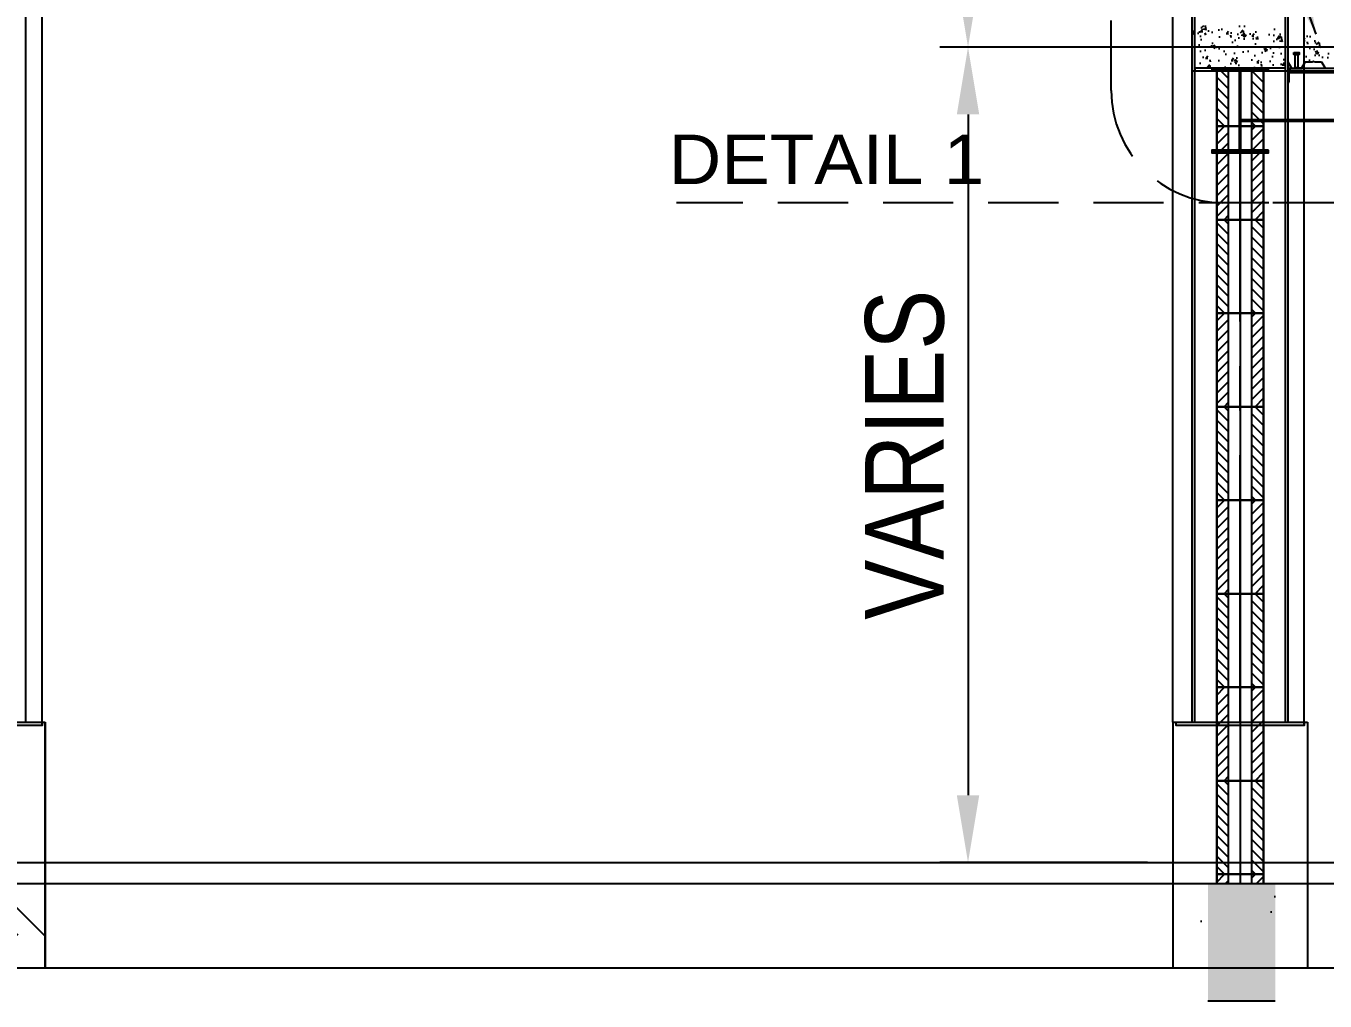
# Model space of a CAD drawing. Header units: millimetres. Extents: x 2148 to 2681, y 758 to 986.
# Drawn here: x 2229.727 to 2234.358, y 784.408 to 787.884 of the extents above; entities that cross this region are included whole.
import ezdxf

# ---------------------------------------------------------------- set-up
doc = ezdxf.new("R2010")
doc.units = ezdxf.units.MM
doc.linetypes.add('$0$HIDDEN', pattern=[0.375, 0.25, -0.125])
doc.linetypes.add('CENTER2', pattern=[28.575, 19.05, -3.175, 3.175, -3.175])
for name, color, linetype in [('0.2', 10, 'Continuous'), ('4CO', 4, 'Continuous'), ('contrucion line05', 86, 'Continuous'), ('D', 1, 'Continuous'), ('ELAYOUT', 4, 'Continuous'), ('HATCH', 8, 'Continuous'), ('Layer1', 5, 'Continuous')]:
    doc.layers.add(name, color=color, linetype=linetype)
doc.layers.add('0.3', color=160, linetype='Continuous', lineweight=30)
doc.styles.add('ARIALNW', font='ARIALN.TTF')
doc.styles.add('MMTX$0$ESMX$0$X-OPTA1D', font='x-opta1d')
doc.dimstyles.new('DIM 200', dxfattribs={"dimtxt": 0.36, "dimasz": 0.35, "dimexe": 0.1, "dimexo": 0, "dimgap": 0.08, "dimtad": 1, "dimlfac": 2, "dimrnd": 0.005, "dimzin": 1, "dimdsep": 46, "dimtxsty": 'ARIALNW', "dimcen": 0.09, "dimclrd": 6, "dimclre": 6, "dimclrt": 13, "dimadec": 0, "dimazin": 0, "dimtfac": 1, "dimtofl": 0, "dimtmove": 2, "dimatfit": 3, "dimfxl": 1, "dimtolj": 1, "dimtzin": 0, "dimarcsym": 0})
pattern_1 = [(50, (202.00182, -748.86989), (0.0910923345, -0.0079695428), [0.009525, -0.104775]), (355, (202.00182, -748.86989), (-0.017621413, 0.0955283214), [0.00762, -0.08382]), (100.451, (202.00941, -748.870555), (0.0734712508, 0.087558344), [0.008095, -0.089045]), (46.1842, (202.00182, -748.84449), (0.1355395204, -0.021021164), [0.0142875, -0.1571625]), (96.6356, (202.01311, -748.84624), (0.118702117, 0.123712778), [0.0121425, -0.1335675]), (351.184, (202.00182, -748.84449), (0.118702303, 0.123712559), [0.01143, -0.12573]), (21, (202.01452, -748.85084), (0.07580744, -0.0511327593), [0.009525, -0.104775]), (326, (202.01452, -748.85084), (0.0309010142, 0.092093983), [0.00762, -0.08382]), (71.4514, (202.02084, -748.8551), (0.1067082454, 0.040961429), [0.008095, -0.089045]), (37.5, (202.00182, -748.86989), (0.00154430163, 0.04227751944), [0, -0.082804, 0, -0.08509, 0, -0.0841375]), (7.5, (202.00182, -748.86989), (0.03340983126, 0.0500902874), [0, -0.048514, 0, -0.080899, 0, -0.0320675]), (327.5, (201.973498, -748.86989), (0.0677952976, -0.002864372), [0, -0.03175, 0, -0.09906, 0, -0.131445]), (317.5, (201.9608, -748.86989), (0.0740645907, 0.0127132455), [0, -0.041275, 0, -0.065786, 0, -0.093345])]

# ---------------------------------------------------------------- blocks, each defined once
blk = doc.blocks.new('*D2244')
at = {"layer": 'D', "color": 6, "lineweight": -2, "transparency": 16777216}
for p, q in [((2235.1103, 789.5351), (2232.9857, 789.5351)), ((2233.0857, 788.0492), (2233.0857, 789.2951)), ((2235.1103, 787.8092), (2232.9857, 787.8092))]:
    blk.add_line(p, q, dxfattribs=at)
at = {"layer": 'D', "color": 6, "transparency": 16777216}
for points in [[(2233.0457, 789.2951), (2233.1257, 789.2951), (2233.0857, 789.5351)], [(2233.0457, 788.0492), (2233.1257, 788.0492), (2233.0857, 787.8092)]]:
    blk.add_solid(points, dxfattribs=at)
at = {"layer": 'Defpoints', "color": 0, "transparency": 16777216}
for p in [(2233.0857, 789.5351), (2235.1103, 789.5351, 0), (2235.1103, 787.8092, 0)]:
    blk.add_point(p, dxfattribs=at)
at = {"layer": 'D', "color": 13, "transparency": 16777216, "insert": (2232.8218, 788.8099), "char_height": 0.28, "attachment_point": 5, "rotation": 90, "style": 'ARIALNW'}
blk.add_mtext('\\A1;3.45', dxfattribs=at)
blk = doc.blocks.new('*D2245')
at = {"layer": 'D', "color": 6, "lineweight": -2, "transparency": 16777216}
for p, q in [((2233.5554, 787.8092), (2232.9857, 787.8092)), ((2233.0857, 787.5692), (2233.0857, 785.1421)), ((2233.725, 784.9021), (2232.9857, 784.9021))]:
    blk.add_line(p, q, dxfattribs=at)
at = {"layer": 'D', "color": 6, "transparency": 16777216}
for points in [[(2233.0457, 787.5692), (2233.1257, 787.5692), (2233.0857, 787.8092)], [(2233.0457, 785.1421), (2233.1257, 785.1421), (2233.0857, 784.9021)]]:
    blk.add_solid(points, dxfattribs=at)
at = {"layer": 'Defpoints', "color": 0, "transparency": 16777216}
for p in [(2233.5554, 787.8092), (2233.0857, 784.9021), (2233.725, 784.9021, 0)]:
    blk.add_point(p, dxfattribs=at)
at = {"layer": 'D', "color": 13, "transparency": 16777216, "insert": (2232.8608, 786.3557), "char_height": 0.28, "attachment_point": 5, "rotation": 90, "style": 'ARIALNW'}
blk.add_mtext('\\A1;VARIES', dxfattribs=at)

msp = doc.modelspace()

# ---------------------------------------------------------------- hatches: boundary and pattern name
at = {"layer": 'contrucion line05', "ltscale": 0.5}
h = msp.add_hatch(dxfattribs=at)
h.set_pattern_fill('ANSI31', color=256, scale=0.208333, style=0)
h.set_pattern_definition([(315, (2195.799888, 785.842262), (-0.018414239, -0.018414239), [])])
h.paths.add_polyline_path([(2234.0140687, 787.7242341), (2233.972402, 787.7242341), (2233.972402, 787.5271405), (2234.0140687, 787.5271405)])
h.paths.add_polyline_path([(2234.1390687, 787.7242341), (2234.097402, 787.7242341), (2234.097402, 787.5271405), (2234.1390687, 787.5271405)])
h = msp.add_hatch(dxfattribs=at)
h.set_pattern_fill('ANSI31', color=256, scale=0.208333, style=0)
h.set_pattern_definition([(45, (2195.799888, 789.21202), (-0.018414239, 0.018414239), [])])
h.paths.add_polyline_path([(2234.097402, 787.441794), (2234.1390687, 787.441794), (2234.1390687, 787.5271405), (2234.097402, 787.5271405)])
h.paths.add_polyline_path([(2234.1390687, 787.431794), (2234.097402, 787.431794), (2234.097402, 787.1938071), (2234.1390687, 787.1938071)])
h.paths.add_polyline_path([(2233.972402, 787.441794), (2234.0140687, 787.441794), (2234.0140687, 787.5271405), (2233.972402, 787.5271405)])
h.paths.add_polyline_path([(2234.0140687, 787.431794), (2233.972402, 787.431794), (2233.972402, 787.1938071), (2234.0140687, 787.1938071)])
h = msp.add_hatch(dxfattribs=at)
h.set_pattern_fill('ANSI31', color=256, scale=0.208333, style=0)
h.set_pattern_definition([(315, (2195.799888, 785.175595), (-0.018414239, -0.018414239), [])])
h.paths.add_polyline_path([(2234.0140687, 786.8604738), (2233.972402, 786.8604738), (2233.972402, 787.1938071), (2234.0140687, 787.1938071)])
h.paths.add_polyline_path([(2234.1390687, 786.8604738), (2234.097402, 786.8604738), (2234.097402, 787.1938071), (2234.1390687, 787.1938071)])
h = msp.add_hatch(dxfattribs=at)
h.set_pattern_fill('ANSI31', color=256, scale=0.208333, style=0)
h.set_pattern_definition([(45, (2195.799888, 788.545352), (-0.018414239, 0.018414239), [])])
h.paths.add_polyline_path([(2234.0140687, 786.8604738), (2233.972402, 786.8604738), (2233.972402, 786.5271405), (2234.0140687, 786.5271405)])
h.paths.add_polyline_path([(2234.1390687, 786.8604738), (2234.097402, 786.8604738), (2234.097402, 786.5271405), (2234.1390687, 786.5271405)])
h = msp.add_hatch(dxfattribs=at)
h.set_pattern_fill('ANSI31', color=256, scale=0.208333, style=0)
h.set_pattern_definition([(315, (2195.799888, 784.508929), (-0.018414239, -0.018414239), [])])
h.paths.add_polyline_path([(2234.0140687, 786.1938071), (2233.972402, 786.1938071), (2233.972402, 786.5271405), (2234.0140687, 786.5271405)])
h.paths.add_polyline_path([(2234.1390687, 786.1938071), (2234.097402, 786.1938071), (2234.097402, 786.5271405), (2234.1390687, 786.5271405)])
h = msp.add_hatch(dxfattribs=at)
h.set_pattern_fill('ANSI31', color=256, scale=0.208333, style=0)
h.set_pattern_definition([(45, (2195.799888, 787.878686), (-0.018414239, 0.018414239), [])])
h.paths.add_polyline_path([(2234.0140687, 786.1938071), (2233.972402, 786.1938071), (2233.972402, 785.8604738), (2234.0140687, 785.8604738)])
h.paths.add_polyline_path([(2234.1390687, 786.1938071), (2234.097402, 786.1938071), (2234.097402, 785.8604738), (2234.1390687, 785.8604738)])
h = msp.add_hatch(dxfattribs=at)
h.set_pattern_fill('ANSI31', color=256, scale=0.208333, style=0)
h.set_pattern_definition([(315, (2195.799888, 783.842262), (-0.018414239, -0.018414239), [])])
h.paths.add_polyline_path([(2234.0140687, 785.5271405), (2233.972402, 785.5271405), (2233.972402, 785.8604738), (2234.0140687, 785.8604738)])
h.paths.add_polyline_path([(2234.1390687, 785.5271405), (2234.097402, 785.5271405), (2234.097402, 785.8604738), (2234.1390687, 785.8604738)])
h = msp.add_hatch(dxfattribs=at)
h.set_pattern_fill('ANSI31', color=256, scale=0.208333, style=0)
h.set_pattern_definition([(45, (2195.799888, 787.21202), (-0.018414239, 0.018414239), [])])
h.paths.add_polyline_path([(2234.0140687, 785.5271405), (2233.972402, 785.5271405), (2233.972402, 785.1938071), (2234.0140687, 785.1938071)])
h.paths.add_polyline_path([(2234.1390687, 785.5271405), (2234.097402, 785.5271405), (2234.097402, 785.1938071), (2234.1390687, 785.1938071)])
h = msp.add_hatch(dxfattribs=at)
h.set_pattern_fill('ANSI31', color=256, scale=0.208333, style=0)
h.set_pattern_definition([(315, (2195.799888, 783.175595), (-0.018414239, -0.018414239), [])])
h.paths.add_polyline_path([(2234.0140687, 784.8604738), (2233.972402, 784.8604738), (2233.972402, 785.1938071), (2234.0140687, 785.1938071)])
h.paths.add_polyline_path([(2234.1390687, 784.8604738), (2234.097402, 784.8604738), (2234.097402, 785.1938071), (2234.1390687, 785.1938071)])
h = msp.add_hatch(dxfattribs=at)
h.set_pattern_fill('ANSI31', color=256, scale=0.208333, style=0)
h.set_pattern_definition([(45, (2195.799888, 786.545352), (-0.018414239, 0.018414239), [])])
h.paths.add_polyline_path([(2233.972402, 784.8271405), (2234.0140687, 784.8271405), (2234.0140687, 784.8604738), (2233.972402, 784.8604738)])
h.paths.add_polyline_path([(2234.097402, 784.8271405), (2234.1390687, 784.8271405), (2234.1390687, 784.8604738), (2234.097402, 784.8604738)])
at = {"layer": 'D'}
h = msp.add_hatch(dxfattribs=at)
h.set_pattern_fill('AR-CONC', color=256, scale=0.0005, style=0)
h.set_pattern_definition(pattern_1)
h.paths.add_polyline_path([(2234.2172252, 787.7342341), (2234.2172252, 787.8858163), (2233.8942455, 787.8858163), (2233.8942455, 787.7342341)])
h.paths.add_polyline_path([(2233.8842455, 787.7242341), (2233.8942455, 787.7242341), (2233.8942455, 787.7342341), (2233.8942455, 787.8858163), (2233.8842455, 787.8858163)])
h = msp.add_hatch(dxfattribs=at)
h.set_pattern_fill('AR-CONC', color=256, scale=0.0005, style=0)
h.set_pattern_definition(pattern_1)
h.paths.add_polyline_path([(2235.447265, 787.7892088), (2235.4662718, 787.7892088), (2235.4662718, 787.7831556), (2235.4616749, 787.7831556), (2235.4616749, 787.7342341), (2235.4749042, 787.7342341), (2235.4877647, 787.7564055), (2235.5127647, 787.7564055), (2235.5170781, 787.7587541), (2235.5213914, 787.7564055), (2235.5463914, 787.7564055), (2235.5592519, 787.7342341), (2235.5741099, 787.7342341), (2235.5770815, 787.7375121), (2235.5800531, 787.7342341), (2235.5949111, 787.7342341), (2235.6077716, 787.7564055), (2235.6327716, 787.7564055), (2235.637085, 787.7587541), (2235.6413983, 787.7564055), (2235.6663983, 787.7564055), (2235.6792588, 787.7342341), (2235.6941168, 787.7342341), (2235.6970884, 787.7375121), (2235.70006, 787.7342341), (2235.714918, 787.7342341), (2235.7277785, 787.7564055), (2235.7293163, 787.7564055), (2235.7293163, 787.8092341), (2234.345298, 787.8092341, 0.209109325), (2234.2843997, 787.8828673), (2234.2843997, 787.7507235), (2234.2876955, 787.7564055), (2234.3126955, 787.7564055), (2234.3170089, 787.7587541), (2234.3213222, 787.7564055), (2234.3463222, 787.7564055), (2234.3591827, 787.7342341), (2234.3740407, 787.7342341), (2234.3770123, 787.7375121), (2234.3799839, 787.7342341), (2234.3948419, 787.7342341), (2234.4077024, 787.7564055), (2234.4327024, 787.7564055), (2234.4370158, 787.7587541), (2234.4413292, 787.7564055), (2234.4663292, 787.7564055), (2234.4791897, 787.7342341), (2234.4940477, 787.7342341), (2234.4970193, 787.7375121), (2234.4999909, 787.7342341), (2234.5148489, 787.7342341), (2234.5277094, 787.7564055), (2234.5527094, 787.7564055), (2234.5570227, 787.7587541), (2234.5613361, 787.7564055), (2234.5863361, 787.7564055), (2234.5991966, 787.7342341), (2234.6121883, 787.7342341), (2234.6121883, 787.7831556), (2234.6072165, 787.7831556), (2234.6072165, 787.7892088), (2234.6262234, 787.7892088), (2234.6262234, 787.7831556), (2234.6216264, 787.7831556), (2234.6216264, 787.7342341), (2234.6348558, 787.7342341), (2234.6477163, 787.7564055), (2234.6727163, 787.7564055), (2234.6770296, 787.7587541), (2234.681343, 787.7564055), (2234.706343, 787.7564055), (2234.7192035, 787.7342341), (2234.7340615, 787.7342341), (2234.7370331, 787.7375121), (2234.7400047, 787.7342341), (2234.7548627, 787.7342341), (2234.7677232, 787.7564055), (2234.7927232, 787.7564055), (2234.7970366, 787.7587541), (2234.8013499, 787.7564055), (2234.8263499, 787.7564055), (2234.8392104, 787.7342341), (2234.8540684, 787.7342341), (2234.85704, 787.7375121), (2234.8600116, 787.7342341), (2234.8748696, 787.7342341), (2234.8877301, 787.7564055), (2234.9127301, 787.7564055), (2234.9170435, 787.7587541), (2234.9213568, 787.7564055), (2234.9463568, 787.7564055), (2234.9592173, 787.7342341), (2234.972209, 787.7342341), (2234.972209, 787.7831556), (2234.9672373, 787.7831556), (2234.9672373, 787.7892088), (2234.9862441, 787.7892088), (2234.9862441, 787.7831556), (2234.9816472, 787.7831556), (2234.9816472, 787.7342341), (2234.9948765, 787.7342341), (2235.007737, 787.7564055), (2235.032737, 787.7564055), (2235.0370504, 787.7587541), (2235.0413637, 787.7564055), (2235.0663637, 787.7564055), (2235.0792242, 787.7342341), (2235.0940822, 787.7342341), (2235.0970538, 787.7375121), (2235.1000254, 787.7342341), (2235.1148834, 787.7342341), (2235.1277439, 787.7564055), (2235.1527439, 787.7564055), (2235.1570573, 787.7587541), (2235.1613707, 787.7564055), (2235.1863707, 787.7564055), (2235.1992312, 787.7342341), (2235.2140892, 787.7342341), (2235.2170608, 787.7375121), (2235.2200324, 787.7342341), (2235.2348904, 787.7342341), (2235.2477509, 787.7564055), (2235.2727509, 787.7564055), (2235.2770642, 787.7587541), (2235.2813776, 787.7564055), (2235.3063776, 787.7564055), (2235.3192381, 787.7342341), (2235.3340961, 787.7342341), (2235.3370677, 787.7375121), (2235.3400393, 787.7342341), (2235.3548973, 787.7342341), (2235.3677578, 787.7564055), (2235.3927578, 787.7564055), (2235.3970711, 787.7587541), (2235.4013845, 787.7564055), (2235.4263845, 787.7564055), (2235.439245, 787.7342341), (2235.4522367, 787.7342341), (2235.4522367, 787.7831556), (2235.447265, 787.7831556)])
at = {"layer": 'D', "ltscale": 0.5}
h = msp.add_hatch(dxfattribs=at)
h.set_pattern_fill('EARTH', color=256, scale=2, angle=45, style=0)
h.set_pattern_definition([(45, (81115.72436, 2321.4115), (6e-17, 0.7071067812), [0.5, -0.5]), (45, (81115.59177, 2321.54406), (6e-17, 0.7071067812), [0.5, -0.5]), (45, (81115.4592, 2321.67665), (6e-17, 0.7071067812), [0.5, -0.5]), (135, (81115.4592, 2321.76503), (-0.7071067812, 1e-16), [0.5, -0.5]), (135, (81115.59177, 2321.8976), (-0.7071067812, 1e-16), [0.5, -0.5]), (135, (81115.72436, 2322.0302), (-0.7071067812, 1e-16), [0.5, -0.5])])
h.paths.add_polyline_path([(2229.7955797, 784.5271405), (2229.7955797, 784.8271405), (2229.3155797, 784.8271405), (2229.3155797, 784.5271405)])
h = msp.add_hatch(dxfattribs=at)
h.set_pattern_fill('AR-CONC', color=256, scale=0.1, style=0)
h.set_pattern_definition([(50, (80698.71474, 3478.49216), (0.7172601826, -0.062752135), [0.075, -0.825]), (355, (80698.71474, 3478.49216), (-0.1387513336, 0.752192134), [0.06, -0.66]), (100.4514, (80698.7745, 3478.4869), (0.578509382, 0.689439542), [0.06374019, -0.701142112]), (46.1842, (80698.7147, 3478.6922), (1.067241049, -0.165519014), [0.1125, -1.2375]), (96.6356, (80698.8037, 3478.6784), (0.934662706, 0.974117871), [0.095610288, -1.051713]), (351.1842, (80698.7147, 3478.6922), (0.934661945, 0.974118601), [0.09, -0.99]), (21, (80698.81474, 3478.64216), (0.596907052, -0.4026188907), [0.075, -0.825]), (326, (80698.81474, 3478.64216), (0.243315332, 0.725150045), [0.06, -0.66]), (71.4514, (80698.8645, 3478.6086), (0.8402226286, 0.322530497), [0.06374019, -0.701142112]), (37.5, (80698.71474, 3478.49216), (0.0121598553, 0.3328938538), [0, -0.652, 0, -0.67, 0, -0.6625]), (7.5, (80698.71474, 3478.49216), (0.2630695374, 0.3944117119), [0, -0.382, 0, -0.637, 0, -0.2525]), (327.5, (80698.49174, 3478.49216), (0.5338224362, -0.0225548717), [0, -0.25, 0, -0.78, 0, -1.035]), (317.5, (80698.39174, 3478.49216), (0.5831861693, 0.1001049823), [0, -0.325, 0, -0.518, 0, -0.735])])
h.paths.add_polyline_path([(2233.8155797, 784.5271405), (2234.2955797, 784.5271405), (2234.2955797, 784.8271405), (2233.8155797, 784.8271405)])
at = {"layer": 'ELAYOUT', "linetype": 'ByBlock', "ltscale": 0.5}
msp.add_hatch(color=256, dxfattribs=at).paths.add_polyline_path([(2234.180671, 784.8283433), (2233.940671, 784.8283433), (2233.940671, 784.4083433), (2234.180671, 784.4083433)])
at = {"layer": 'HATCH', "ltscale": 0.5}
h = msp.add_hatch(dxfattribs=at)
h.set_pattern_fill('ANSI31', color=256, scale=0.01, style=0)
h.set_pattern_definition([(45, (81976.3225891, 3536.2878406), (-0.000883883476483, 0.000883883476483), [])])
edge = h.paths.add_edge_path()
edge.add_line((2234.1567869, 787.441794), (2234.0624794, 787.441794))
edge.add_arc((2234.0624794, 787.4456937), 0.0038997, 174.0972671, 270, ccw=False)
edge.add_line((2234.0586004, 787.4460948), (2234.0586004, 787.7199334))
edge.add_arc((2234.0624794, 787.7203344), 0.0038997, 89.6345547, 185.9027329, ccw=False)
edge.add_line((2234.0625043, 787.7242341), (2234.1567869, 787.7242341))
edge.add_line((2234.1567869, 787.7242341), (2234.1567869, 787.7342341))
edge.add_line((2234.1567869, 787.7342341), (2233.9546838, 787.7342341))
edge.add_line((2233.9546838, 787.7342341), (2233.9546838, 787.7242341))
edge.add_line((2233.9546838, 787.7242341), (2234.0486921, 787.7242341))
edge.add_arc((2234.048717, 787.7203344), 0.0038997, -4.2920933, 90.3654453, ccw=False)
edge.add_line((2234.0526058, 787.7200426), (2234.0526058, 787.4459856))
edge.add_arc((2234.048717, 787.4456937), 0.0038997, -90, 4.2920933, ccw=False)
edge.add_line((2234.048717, 787.441794), (2233.9546838, 787.441794))
edge.add_line((2233.9546838, 787.441794), (2233.9546838, 787.431794))
edge.add_line((2233.9546838, 787.431794), (2234.1567869, 787.431794))
edge.add_line((2234.1567869, 787.431794), (2234.1567869, 787.441794))
h = msp.add_hatch(dxfattribs=at)
h.set_pattern_fill('ANSI31', color=256, scale=0.01, style=0)
h.set_pattern_definition([(135, (-77517.211562, 3536.2878406), (0.000883883476483, 0.000883883476483), [])])
h.paths.add_polyline_path([(2234.2303698, 787.7248208, -0.318843234), (2234.2366638, 787.7312341), (2234.2272339, 787.7312341), (2234.2273698, 787.6842343), (2234.2303698, 787.6842343)])
h.paths.add_polyline_path([(2234.2772374, 787.7342341), (2234.2772374, 787.7312341), (2234.2272339, 787.7312341), (2234.2272252, 787.7342341)])

# ---------------------------------------------------------------- linework, layer by layer
at = {"layer": '0.2', "ltscale": 0.5}
for p, q in [((2234.0140687, 787.441794, 0.0000001), (2234.0140687, 787.7242341, 0.0000001)), ((2234.097402, 786.5271405, 0.0000001), (2234.097402, 787.7242341, 0.0000001)), ((2234.0140687, 786.5271405, 0.0000001), (2234.0140687, 787.431794, 0.0000001)), ((2234.0140687, 784.8271405, 0.0000001), (2234.0140687, 786.5271405, 0.0000001)), ((2234.097402, 784.8271405, 0.0000001), (2234.097402, 786.5271405, 0.0000001))]:
    msp.add_line(p, q, dxfattribs=at)
at = {"layer": '0.3', "ltscale": 0.5, "elevation": 0.0000001}
for points in [[(2234.1390687, 787.7242341), (2234.1390687, 787.5271405), (2233.972402, 787.5271405), (2233.972402, 787.7242341)], [(2234.1390687, 787.441794), (2234.1390687, 787.5271405), (2233.972402, 787.5271405), (2233.972402, 787.441794)], [(2233.972402, 787.431794), (2233.972402, 787.1938071), (2234.1390687, 787.1938071), (2234.1390687, 787.431794)], [(2234.1390687, 784.8271405), (2234.1390687, 784.8604738), (2233.972402, 784.8604738), (2233.972402, 784.8271405)]]:
    msp.add_lwpolyline(points, dxfattribs=at)
for points in [[(2233.972402, 787.1938071), (2234.1390687, 787.1938071), (2234.1390687, 786.8604738), (2233.972402, 786.8604738)], [(2233.972402, 786.5271405), (2234.1390687, 786.5271405), (2234.1390687, 786.8604738), (2233.972402, 786.8604738)], [(2233.972402, 786.5271405), (2234.1390687, 786.5271405), (2234.1390687, 786.1938071), (2233.972402, 786.1938071)], [(2233.972402, 785.8604738), (2234.1390687, 785.8604738), (2234.1390687, 786.1938071), (2233.972402, 786.1938071)], [(2233.972402, 785.8604738), (2234.1390687, 785.8604738), (2234.1390687, 785.5271405), (2233.972402, 785.5271405)], [(2233.972402, 785.1938071), (2234.1390687, 785.1938071), (2234.1390687, 785.5271405), (2233.972402, 785.5271405)], [(2233.972402, 785.1938071), (2234.1390687, 785.1938071), (2234.1390687, 784.8604738), (2233.972402, 784.8604738)]]:
    msp.add_lwpolyline(points, close=True, dxfattribs=at)
at = {"layer": '4CO', "ltscale": 0.5}
for p, q in [((2229.7952683, 785.4021405, 0), (2229.7952683, 784.5271405, 0)), ((2233.8152683, 785.4021405, 0), (2233.8152683, 784.5271405, 0)), ((2234.2952683, 785.4021405, 0), (2234.2952683, 784.5271405, 0)), ((2224.3221765, 784.5271405, 0), (2244.8609547, 784.5271405, 0.0000001))]:
    msp.add_line(p, q, dxfattribs=at)
at = {"layer": 'D', "color": 3, "ltscale": 0.5}
for p, q in [((2229.7275366, 785.4021405, 0.0000001), (2229.7275366, 791.8271403, 0.0000001)), ((2233.8842455, 785.4021405, 0.0000001), (2233.8842455, 791.8271402, 0.0000001)), ((2233.8942455, 785.4021405, 0.0000001), (2233.8942455, 791.8271402, 0.0000001)), ((2234.2172252, 785.4021405, 0.0000001), (2234.2172252, 791.8271402, 0.0000001)), ((2234.2272252, 785.4021405, 0.0000001), (2234.2272252, 791.8271402, 0.0000001)), ((2234.2272252, 787.7342341, 0), (2238.3842455, 787.7342341, 0)), ((2234.2272252, 787.7242341, 0), (2235.5537051, 787.7242341, 0))]:
    msp.add_line(p, q, dxfattribs=at)
at = {"layer": 'D'}
for p, q in [((2233.8842455, 787.7242341, 0), (2235.5537051, 787.7242341, 0)), ((2234.2272252, 787.7180614, 0), (2235.5537051, 787.7180614, 0)), ((2234.0586004, 787.5514188, 0), (2238.5526058, 787.5514188, 0.0000001)), ((2234.0586004, 787.5452461, 0), (2238.5526058, 787.5452461, 0.0000001))]:
    msp.add_line(p, q, dxfattribs=at)
at = {"layer": 'D', "color": 2}
msp.add_line((2234.0557354, 787.431794, 0.0000001), (2234.0557354, 784.8271405, 0.0000001), dxfattribs=at)
at = {"layer": 'D', "ltscale": 0.5}
for p, q in [((2229.3155797, 785.4021405, 0), (2229.795891, 785.4021405, 0)), ((2229.315891, 785.4021405, 0.0000001), (2229.7962024, 785.4021405, 0.0000001)), ((2229.7955797, 785.4021405, 0), (2229.7955797, 784.5271405, 0)), ((2233.8152683, 785.4021405, 0), (2234.2955797, 785.4021405, 0)), ((2233.8155797, 785.4021405, 0.0000001), (2234.295891, 785.4021405, 0.0000001)), ((2224.3221765, 784.9021405, 0.0000001), (2238.826382, 784.9021405, 0.0000001)), ((2224.3221765, 784.8271405, 0.0000001), (2238.8306417, 784.8271405, 0.0000001))]:
    msp.add_line(p, q, dxfattribs=at)
at = {"layer": 'D', "color": 3, "ltscale": 0.5}
for points, elevation in [([(2233.8942455, 787.7242341), (2234.2172252, 787.7242341), (2234.2172252, 787.7342341), (2233.8942455, 787.7342341)], 0), ([(2229.3276447, 785.4021405), (2229.7847111, 785.4021405), (2229.7847111, 785.3902354), (2229.3276447, 785.3902354)], 0.0000001), ([(2233.8273334, 785.4021405), (2234.2843997, 785.4021405), (2234.2843997, 785.3902354), (2233.8273334, 785.3902354)], 0.0000001)]:
    msp.add_lwpolyline(points, close=True, dxfattribs=dict(at, elevation=elevation))
at = {"layer": 'D', "color": 3, "ltscale": 0.5, "elevation": 0}
msp.add_lwpolyline([(2234.1567869, 787.441794), (2234.0624794, 787.441794, -0.444720244), (2234.0586004, 787.4460948), (2234.0586004, 787.7199334, -0.446631522), (2234.0625043, 787.7242341), (2234.1567869, 787.7242341), (2234.1567869, 787.7342341), (2233.9546838, 787.7342341), (2233.9546838, 787.7242341), (2234.0486921, 787.7242341, -0.438228127), (2234.0526058, 787.7200426), (2234.0526058, 787.4459856, -0.436328672), (2234.048717, 787.441794), (2233.9546838, 787.441794), (2233.9546838, 787.431794), (2234.1567869, 787.431794)], format="xyb", close=True, dxfattribs=at)
at = {"layer": 'ELAYOUT', "linetype": 'ByBlock', "ltscale": 0.5}
msp.add_line((2234.180671, 784.4083433, 0), (2233.940671, 784.4083433, 0), dxfattribs=at)
at = {"layer": 'HATCH', "linetype": 'ByBlock', "ltscale": 0.5}
for p, q in [((2233.815891, 785.4021405, 0.0000001), (2233.815891, 793.9083459, 0.0000001)), ((2234.2843997, 785.3902354, 0.0000001), (2234.2843997, 793.9083459, 0.0000001)), ((2229.7847111, 785.3902354, 0.0000001), (2229.7847111, 791.8271405, 0.0000001))]:
    msp.add_line(p, q, dxfattribs=at)
at = {"layer": 'HATCH', "ltscale": 0.5}
for p, q in [((2234.2263153, 787.7564055, 0), (2234.2391758, 787.7342341, 0)), ((2234.2876955, 787.7564055, 0), (2234.274835, 787.7342341, 0)), ((2234.2876955, 787.7564055, 0), (2234.3126955, 787.7564055, 0)), ((2234.3126955, 787.7564055, 0), (2234.3170089, 787.7587541, -0.0000002)), ((2234.3213222, 787.7564055, 0), (2234.3170089, 787.7587541, -0.0000002)), ((2234.3213222, 787.7564055, 0), (2234.3463222, 787.7564055, 0)), ((2234.3463222, 787.7564055, 0), (2234.3591827, 787.7342341, 0)), ((2234.2272252, 787.7342341, 0), (2234.2273698, 787.6842343, 0)), ((2234.2303698, 787.6842343, 0), (2234.2303698, 787.7248208, 0)), ((2234.2772374, 787.7312341, 0), (2234.2366638, 787.7312341, 0)), ((2234.2389684, 787.7342341, 0), (2234.2538264, 787.7342341, 0)), ((2234.2391758, 787.7342341, 0), (2234.2540338, 787.7342341, 0)), ((2234.2540338, 787.7342341, 0), (2234.2570054, 787.7375121, -0.0000002)), ((2234.259977, 787.7342341, 0), (2234.2570054, 787.7375121, -0.0000002)), ((2234.2746276, 787.7342341, 0), (2234.2597696, 787.7342341, 0)), ((2234.274835, 787.7342341, 0), (2234.259977, 787.7342341, 0)), ((2234.2772374, 787.7342341, 0), (2234.2772374, 787.7312341, 0)), ((2234.2273698, 787.6842343, 0), (2234.2303698, 787.6842343, 0))]:
    msp.add_line(p, q, dxfattribs=at)
at = {"layer": 'HATCH', "linetype": 'CENTER2', "ltscale": 0.05}
msp.add_line((2234.0557354, 785.4021405, 0.0000001), (2234.0557354, 787.7342341, 0.0000001), dxfattribs=at)
at = {"layer": 'HATCH', "ltscale": 0.5, "elevation": 0}
for points in [[(2234.2471958, 787.7892088), (2234.2662026, 787.7892088), (2234.2662026, 787.7831556), (2234.2471958, 787.7831556)], [(2234.2521675, 787.7831556), (2234.2616057, 787.7831556), (2234.2616057, 787.7342341), (2234.2521675, 787.7342341)]]:
    msp.add_lwpolyline(points, close=True, dxfattribs=at)
msp.add_lwpolyline([(2234.2272252, 787.7342341), (2234.2772374, 787.7342341)], dxfattribs=at)
at = {"layer": 'HATCH', "ltscale": 0.5}
msp.add_arc((2234.2380342, 787.7235941, 0), 0.0077619, 100.1689066, 170.9070269, dxfattribs=at)
at = {"layer": 'Layer1', "linetype": '$0$HIDDEN'}
msp.add_line((2234.5330335, 787.2541816, 0), (2232.0466629, 787.2541816, 0), dxfattribs=at)
at = {"layer": 'Layer1', "linetype": '$0$HIDDEN', "elevation": 0}
msp.add_lwpolyline([(2233.9962672, 788.7908043), (2238.5478068, 788.7908043, -0.414213562), (2238.9478068, 788.3908043), (2238.9478068, 787.6541816, -0.414213562), (2238.5478068, 787.2541816), (2233.9962672, 787.2541816, -0.414213562), (2233.5962672, 787.6541816), (2233.5962672, 788.3908043, -0.414213562)], format="xyb", close=True, dxfattribs=at)

# ---------------------------------------------------------------- texts
at = {"color": 2, "style": 'MMTX$0$ESMX$0$X-OPTA1D', "width": 1.1}
msp.add_text('DETAIL 1', height=0.1764, rotation=0.0126354, dxfattribs=at).set_placement((2232.0184648, 787.3206568, 0.0000001))

# ---------------------------------------------------------------- dimensions: what is measured, and where the dimension line sits
at = {"layer": 'D'}
dim = msp.add_linear_dim(base=(2233.0856935, 789.5350742, 0), p1=(2235.1103383, 787.8092341, 0), p2=(2235.1103383, 789.5350742, 0), angle=90, dimstyle='DIM 200', override={"dimtxt": 0.28, "dimasz": 0.24, "dimfxl": 0.03}, dxfattribs=at)
dim.commit()
dim.dimension.update_dxf_attribs({"geometry": '*D2244', "text_midpoint": (2232.821829, 788.8098991, 0), "dimtype": 160})
dim = msp.add_linear_dim(base=(2233.0856935, 784.9021405, 0), p1=(2233.5554344, 787.8092341, 0), p2=(2233.7250409, 784.9021405, 0.0000001), angle=90, text='VARIES', dimstyle='DIM 200', override={"dimtxt": 0.28, "dimasz": 0.24, "dimfxl": 0.03}, dxfattribs=at)
dim.commit()
dim.dimension.update_dxf_attribs({"geometry": '*D2245', "text_midpoint": (2232.8608231, 786.3556873, 0)})

# ---------------------------------------------------------------- leaders
msp.add_leader([(2234.3271538, 787.8548147, 0), (2233.3200821, 790.6781912, 0), (2233.1082852, 790.6781912, 0)], dimstyle='DIM 200', override={"dimasz": 0.2, "dimtad": 0, "dimfxl": 0.03}, dxfattribs=at)

doc.saveas('drawing.dxf')
